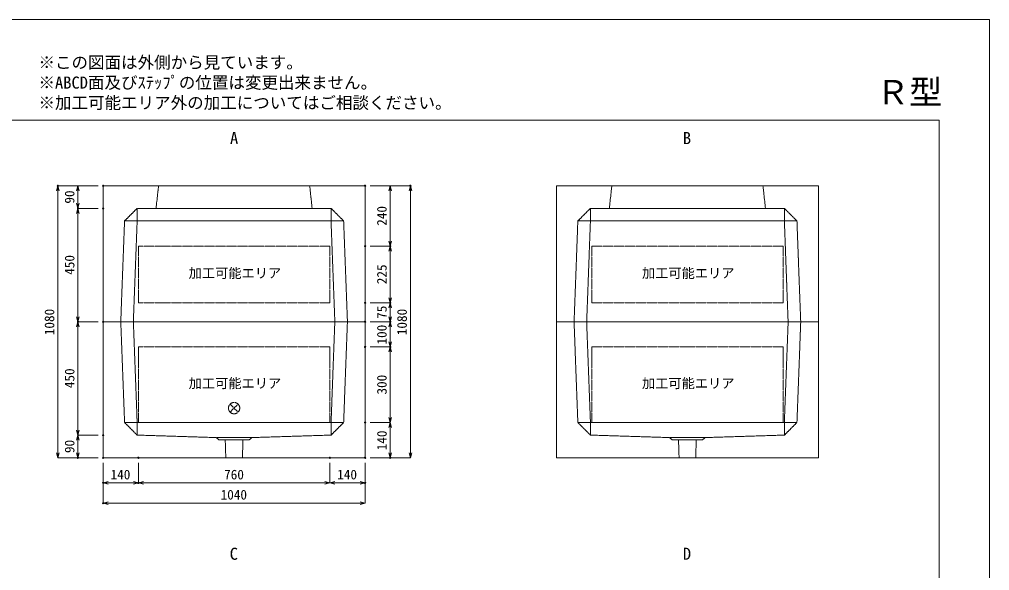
# Model space of a CAD drawing. Units: millimetres, scale not verified. Extents: x -2970 to 2970, y -2100 to 2100.
# Drawn here: x -883 to 2970, y -88 to 2100 of the extents above; entities that cross this region are included whole.
import ezdxf
from ezdxf.enums import TextEntityAlignment as Align

# ---------------------------------------------------------------- set-up
doc = ezdxf.new("R2010")
doc.units = ezdxf.units.MM
doc.header["$LTSCALE"] = 10
doc.header["$PDMODE"] = 32
doc.header["$PDSIZE"] = 5
doc.linetypes.add('LONG_DASHED1', pattern=[7, 6, -1])
doc.linetypes.add('LONG_DOUBLE_CHAIN', pattern=[21.8, 18, -1, 0.6, -0.6, 0.6, -1])
for name, color, linetype, lineweight in [('0-0_D-TTL', 7, 'Continuous', 9), ('0-1_Defpoints', 7, 'Continuous', 9), ('0-3_D-TTL-TXT', 7, 'Continuous', 9), ('0-4_D-STR-TXT', 7, 'Continuous', 9), ('0-5_D-STR-DIM', 3, 'Continuous', 9), ('0-6_0', 7, 'Continuous', 9), ('0-7_D-STR', 7, 'LONG_DASHED1', 9), ('0-9_D-STR-STR5', 1, 'LONG_DOUBLE_CHAIN', 9)]:
    doc.layers.add(name, color=color, linetype=linetype, lineweight=lineweight)
doc.styles.add('ＭＳ ゴシック', font='')
doc.styles.get('ＭＳ ゴシック').set_extended_font_data('MS Gothic')

# ---------------------------------------------------------------- blocks, each defined once
blk = doc.blocks.new('A$C4DE05FD1')
at = {"layer": '0-0_D-TTL', "color": 134}
for p, q in [((2000, 38000), (57400, 38000)), ((57400, 38000), (57400, 2000))]:
    blk.add_line(p, q, dxfattribs=at)
at = {"layer": '0-1_Defpoints', "color": 134}
for p, q in [((0, 42000), (59400, 42000)), ((59400, 42000), (59400, 0))]:
    blk.add_line(p, q, dxfattribs=at)
at = {"layer": '0-3_D-TTL-TXT', "style": 'ＭＳ ゴシック'}
for s, p in [('※この図面は外側から見ています。', (21630.5, 39907.8)), ('※ABCD面及びｽﾃｯﾌﾟの位置は変更出来ません。', (21630.5, 39107.8)), ('※加工可能エリア外の加工についてはご相談ください。', (21630.5, 38307.8))]:
    blk.add_text(s, height=481.1, dxfattribs=at).set_placement(p, align=Align.BOTTOM_LEFT)
blk = doc.blocks.new('_Open30')
at = {"layer": '0-6_0'}
blk.add_line((0, 0), (-10, 0), dxfattribs=at)
blk.add_lwpolyline([(-10, 2.679), (0, 0), (-10, -2.679)], dxfattribs=at)
blk = doc.blocks.new('A$C31CA379A')
at = {"layer": '0-4_D-STR-TXT', "style": 'ＭＳ ゴシック'}
for s, p in [('A', (-162.9, -1095.3)), ('B', (17819.3, -1095.3)), ('C', (-175.7, -17595.3)), ('D', (17819.3, -17595.3))]:
    blk.add_text(s, height=481.1, dxfattribs=at).set_placement(p, align=Align.BOTTOM_LEFT)
blk = doc.blocks.new('A$C094B5667')
at = {"layer": '0-7_D-STR', "linetype": 'Continuous'}
for p, q in [((-5200, 5400), (5200, 5400)), ((-5200, 0), (-5200, 5400)), ((5200, 5400), (5200, 0)), ((-5200, 0), (5200, 0))]:
    blk.add_line(p, q, dxfattribs=at)
at = {"layer": '0-7_D-STR'}
for p, q in [((-3000, 5400), (-3100, 4500)), ((3000, 5400), (3100, 4500)), ((-4350, 4000), (-3850, 4500)), ((3850, 4500), (-3850, 4500)), ((-3850, 4000), (-3850, 4500)), ((4350, 4000), (3850, 4500)), ((3850, 4000), (3850, 4500)), ((-4350, 4000), (-4500, 0)), ((4350, 4000), (-4350, 4000)), ((-3850, 4000), (-4000, 0)), ((3850, 4000), (4000, 0)), ((4350, 4000), (4500, 0))]:
    blk.add_line(p, q, dxfattribs=at)
at = {"layer": '0-9_D-STR-STR5'}
for p, q in [((-3800, 3000), (-3800, 750)), ((3800, 3000), (-3800, 3000))]:
    blk.add_line(p, q, dxfattribs=at)
blk.add_lwpolyline([(3800, 3000), (3800, 750), (-3800, 750)], dxfattribs=at)
blk = doc.blocks.new('A$C04B4267E')
at = {"layer": '0-7_D-STR', "linetype": 'Continuous'}
for p, q in [((5200, 0), (-5200, 0)), ((-5200, -5400), (-5200, 0)), ((5200, -5400), (5200, 0)), ((5200, -5400), (-5200, -5400))]:
    blk.add_line(p, q, dxfattribs=at)
at = {"layer": '0-7_D-STR'}
for p, q in [((-4500, 0), (-4350, -4000)), ((-4000, 0), (-3850, -4000)), ((4000, 0), (3850, -4000)), ((4500, 0), (4350, -4000)), ((-3850, -4500), (-4350, -4000)), ((-4350, -4000), (4350, -4000)), ((-3850, -4500), (-3850, -4000)), ((3850, -4500), (4350, -4000)), ((3850, -4500), (3850, -4000)), ((-3850, -4500), (-700, -4600)), ((-600, -4690), (-700, -4600)), ((700, -4600), (-700, -4600)), ((600, -4690), (700, -4600)), ((3850, -4500), (700, -4600)), ((600, -4690), (-600, -4690)), ((-329.8, -5400), (-352.5, -4690)), ((329.8, -5400), (352.5, -4690))]:
    blk.add_line(p, q, dxfattribs=at)
at = {"layer": '0-9_D-STR-STR5'}
for p, q in [((-3800, -1000), (-3800, -4000)), ((3800, -1000), (-3800, -1000)), ((3800, -1000), (3800, -4000)), ((3800, -4000), (-3800, -4000))]:
    blk.add_line(p, q, dxfattribs=at)
blk = doc.blocks.new('A$C1C640AAB')
at = {"layer": '0-9_D-STR-STR5'}
for p, q in [((-159.1, -159.1), (159.1, 159.1)), ((-159.1, 159.1), (159.1, -159.1))]:
    blk.add_line(p, q, dxfattribs=at)
blk.add_circle((0, 0), 225, dxfattribs=at)
blk = doc.blocks.new('A$C029cafb2')
at = {"layer": '0-7_D-STR'}
blk.add_blockref('A$C04B4267E', (0, 0), dxfattribs=at)
at = {"layer": '0-9_D-STR-STR5'}
blk.add_blockref('A$C1C640AAB', (0, -3430), dxfattribs=at)

msp = doc.modelspace()

# ---------------------------------------------------------------- linework, layer by layer
at = {"layer": '0-1_Defpoints'}
for p in [(-730, 1440), (-550, 1440), (490, 1440), (670, 1440), (-650, 1350), (-550, 1350), (490, 1200), (490, 1200), (590, 1200), (590, 1200), (490, 975), (590, 975), (-650, 900), (-550, 900), (490, 900), (490, 900), (590, 900), (490, 800), (490, 800), (590, 800), (490, 500), (490, 500), (-550, 450), (-650, 360), (-550, 360), (-550, 360), (-410, 360), (350, 360), (490, 360), (490, 360), (590, 360), (-550, 260), (-410, 260), (490, 260), (-550, 180)]:
    msp.add_point(p, dxfattribs=at)
at = {"layer": '0-5_D-STR-DIM'}
for p, q in [((-570, 1440), (-730, 1440)), ((-570, 1440), (-650, 1440)), ((510, 1440), (590, 1440)), ((510, 1440), (670, 1440)), ((-730, 380), (-730, 1420)), ((-650, 1420), (-650, 1370)), ((590, 1420), (590, 1220)), ((670, 380), (670, 1420)), ((-570, 1350), (-650, 1350)), ((-570, 1350), (-650, 1350)), ((-650, 920), (-650, 1330)), ((510, 1200), (590, 1200)), ((510, 1200), (590, 1200)), ((590, 995), (590, 1180)), ((510, 975), (590, 975)), ((510, 975), (590, 975)), ((590, 920), (590, 955)), ((-570, 900), (-650, 900)), ((-570, 900), (-650, 900)), ((510, 900), (590, 900)), ((510, 900), (590, 900)), ((-650, 470), (-650, 880)), ((590, 820), (590, 880)), ((510, 800), (590, 800)), ((510, 800), (590, 800)), ((590, 520), (590, 780)), ((510, 500), (590, 500)), ((510, 500), (590, 500)), ((590, 480), (590, 380)), ((-570, 450), (-650, 450)), ((-570, 450), (-650, 450)), ((-650, 430), (-650, 380)), ((-570, 360), (-730, 360)), ((-570, 360), (-650, 360)), ((510, 360), (590, 360)), ((510, 360), (670, 360)), ((-550, 340), (-550, 180)), ((-550, 340), (-550, 260)), ((-410, 340), (-410, 260)), ((-410, 340), (-410, 260)), ((350, 340), (350, 260)), ((350, 340), (350, 260)), ((490, 340), (490, 260)), ((490, 340), (490, 180)), ((-430, 260), (-530, 260)), ((330, 260), (-390, 260)), ((370, 260), (470, 260)), ((470, 180), (-530, 180))]:
    msp.add_line(p, q, dxfattribs=at)

# ---------------------------------------------------------------- block references
at = {"layer": '0-0_D-TTL', "xscale": 0.1, "yscale": 0.1}
msp.add_blockref('A$C4DE05FD1', (-2970, -2100), dxfattribs=at)
at = {"layer": '0-4_D-STR-TXT', "xscale": 0.1, "yscale": 0.1}
msp.add_blockref('A$C31CA379A', (-30, 1700), dxfattribs=at)
at = {"layer": '0-5_D-STR-DIM', "xscale": 2, "yscale": 2}
for p, rotation in [((-730, 1440), 90), ((-650, 1440), 90), ((590, 1440), 90), ((670, 1440), 90), ((-650, 1350), 270), ((-650, 1350), 90), ((590, 1200), 270), ((590, 1200), 90), ((590, 975), 270), ((590, 975), 90), ((-650, 900), 270), ((-650, 900), 90), ((590, 900), 270), ((590, 900), 90), ((590, 800), 270), ((590, 800), 90), ((590, 500), 270), ((-650, 450), 270), ((590, 500), 90), ((-650, 450), 90), ((-730, 360), 270), ((-650, 360), 270), ((590, 360), 270), ((670, 360), 270), ((-550, 260), 180), ((-410, 260), 180), ((350, 260), 180), ((-550, 180), 180)]:
    msp.add_blockref('_Open30', p, dxfattribs=dict(at, rotation=rotation))
for p in [(-410, 260), (350, 260), (490, 260), (490, 180)]:
    msp.add_blockref('_Open30', p, dxfattribs=at)
at = {"layer": '0-7_D-STR', "xscale": 0.1, "yscale": 0.1}
for name, p in [('A$C094B5667', (-30, 900)), ('A$C094B5667', (1770, 900)), ('A$C029cafb2', (-30, 900)), ('A$C04B4267E', (1770, 900))]:
    msp.add_blockref(name, p, dxfattribs=at)

# ---------------------------------------------------------------- texts
at = {"layer": '0-3_D-TTL-TXT', "style": 'ＭＳ ゴシック'}
msp.add_text('Ｒ型', height=96.21, dxfattribs=at).set_placement((2519.8, 1734.55), align=Align.BOTTOM_LEFT)
at = {"layer": '0-5_D-STR-DIM', "style": 'ＭＳ ゴシック'}
for s, p in [('90', (-652.6, 1368.7)), ('240', (587.4, 1280.8)), ('450', (-652.6, 1086.2)), ('225', (587.4, 1048.82)), ('1080', (-732.6, 846.48)), ('75', (587.4, 911.42)), ('1080', (667.4, 846.48)), ('100', (587.4, 809.48)), ('450', (-652.6, 636.2)), ('300', (587.4, 610.9)), ('140', (587.4, 389.48)), ('90', (-652.6, 378.7))]:
    msp.add_text(s, height=38.49, rotation=90, dxfattribs=at).set_placement(p, align=Align.BOTTOM_LEFT)
for s, p in [('140', (-520.52, 262.6)), ('760', (-69.6, 262.6)), ('140', (379.48, 262.6)), ('1040', (-83.52, 182.6))]:
    msp.add_text(s, height=38.49, dxfattribs=at).set_placement(p, align=Align.BOTTOM_LEFT)
at = {"layer": '0-9_D-STR-STR5', "style": 'ＭＳ ゴシック'}
for p in [(-210.48, 1062.25), (1589.52, 1062.25), (-210.48, 624.75), (1589.52, 624.75)]:
    msp.add_text('加工可能エリア', height=38.49, dxfattribs=at).set_placement(p, align=Align.BOTTOM_LEFT)

doc.saveas('drawing.dxf')
